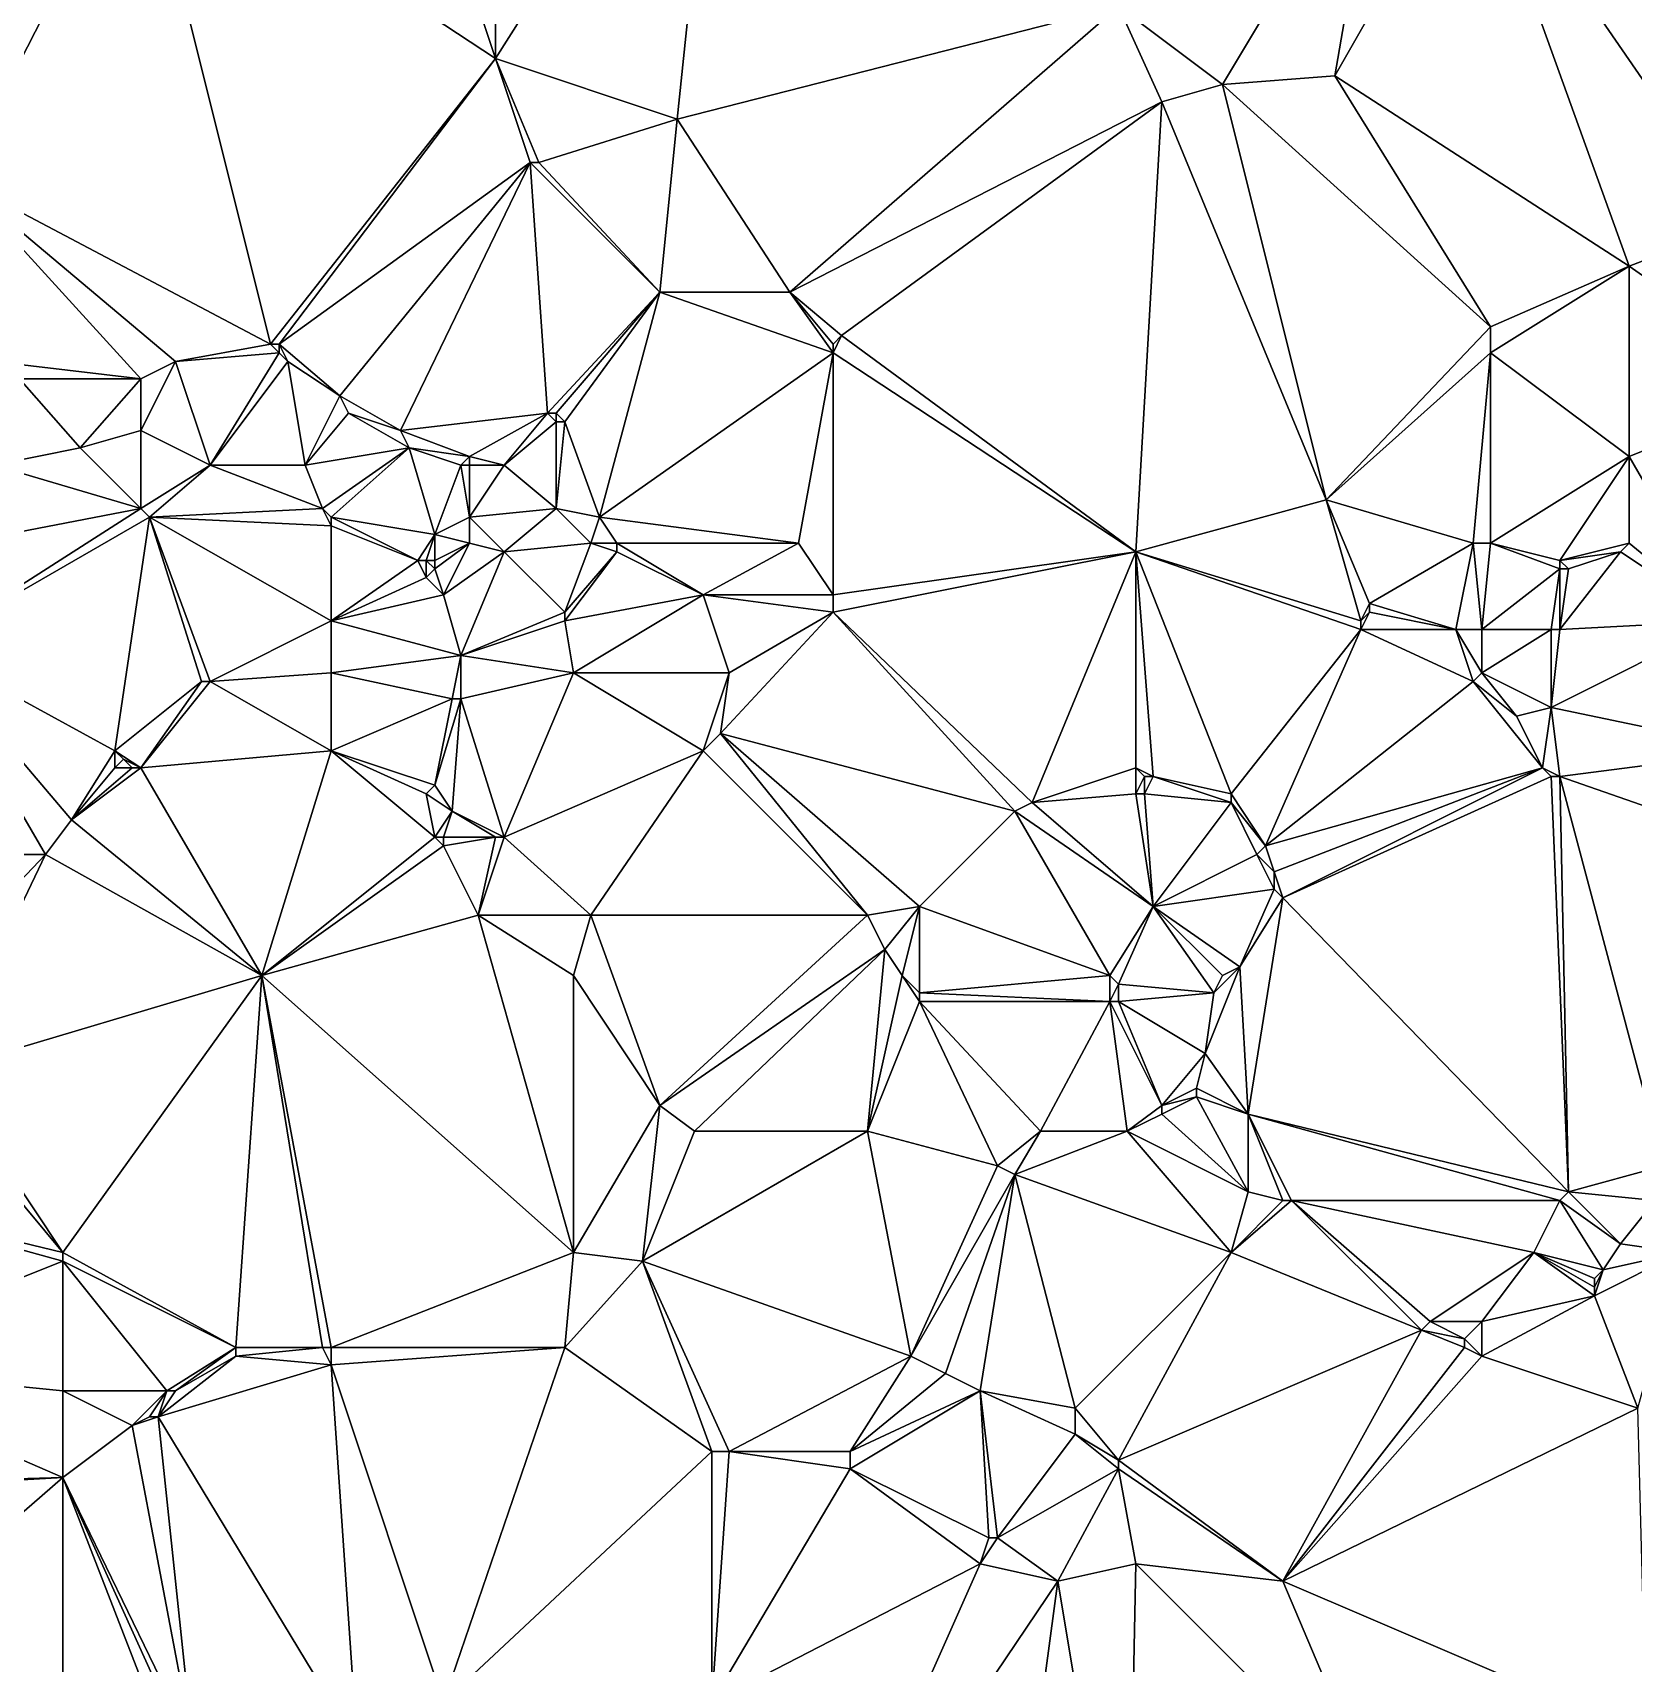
# Model space of a CAD drawing. Extents: x 2679276 to 2679656, y 1246784 to 1247152.
# Drawn here: x 2679507.5 to 2679600, y 1246946 to 1247040.2 of the extents above; entities that cross this region are included whole.
import ezdxf

# ---------------------------------------------------------------- set-up
doc = ezdxf.new("R2010")
doc.units = 0

msp = doc.modelspace()

# ---------------------------------------------------------------- linework, layer by layer
for points in [[(2679526.25, 1247062.75, 439.126), (2679513.75, 1247052.25, 439.327), (2679534.25, 1247038.75, 439.441)], [(2679534.25, 1247062.75, 438.39), (2679526.25, 1247062.75, 439.126), (2679534.25, 1247038.75, 439.441)], [(2679534.25, 1247062.75, 438.39), (2679534.25, 1247038.75, 439.441), (2679547.25, 1247059.25, 438.634)], [(2679513.75, 1247052.25, 439.327), (2679505.75, 1247059.25, 439.206), (2679501.25, 1247033.25, 440.109)], [(2679547.25, 1247059.25, 438.634), (2679534.25, 1247038.75, 439.441), (2679544.75, 1247035.25, 439.719)], [(2679544.75, 1247035.25, 439.719), (2679570.25, 1247041.75, 439.668), (2679547.25, 1247059.25, 438.634)], [(2679513.75, 1247052.25, 439.327), (2679501.25, 1247033.25, 440.109), (2679503.25, 1247031.75, 440.102)], [(2679503.25, 1247031.75, 440.102), (2679521.25, 1247022.25, 440.18), (2679513.75, 1247052.25, 439.327)], [(2679513.75, 1247052.25, 439.327), (2679521.25, 1247022.25, 440.18), (2679534.25, 1247038.75, 439.441)], [(2679576.25, 1247037.25, 439.301), (2679585.25, 1247052.25, 439.379), (2679570.25, 1247041.75, 439.668)], [(2679576.25, 1247037.25, 439.301), (2679582.75, 1247037.75, 440.016), (2679585.25, 1247052.25, 439.379)], [(2679590.75, 1247051.75, 439.318), (2679585.25, 1247052.25, 439.379), (2679582.75, 1247037.75, 440.016)], [(2679599.75, 1247026.75, 440.629), (2679590.75, 1247051.75, 439.318), (2679582.75, 1247037.75, 440.016)], [(2679606.25, 1247029.25, 440.525), (2679590.75, 1247051.75, 439.318), (2679599.75, 1247026.75, 440.629)], [(2679606.25, 1247029.25, 440.525), (2679616.25, 1247051.75, 439.41), (2679590.75, 1247051.75, 439.318)], [(2679544.75, 1247035.25, 439.719), (2679551.25, 1247025.25, 440.47), (2679570.25, 1247041.75, 439.668)], [(2679572.75, 1247036.25, 439.402), (2679570.25, 1247041.75, 439.668), (2679551.25, 1247025.25, 440.47)], [(2679572.75, 1247036.25, 439.402), (2679576.25, 1247037.25, 439.301), (2679570.25, 1247041.75, 439.668)], [(2679521.25, 1247022.25, 440.18), (2679521.75, 1247022.25, 440.189), (2679534.25, 1247038.75, 439.441)], [(2679536.25, 1247032.75, 440.2), (2679534.25, 1247038.75, 439.441), (2679521.75, 1247022.25, 440.189)], [(2679534.25, 1247038.75, 439.441), (2679536.75, 1247032.75, 440.215), (2679544.75, 1247035.25, 439.719)], [(2679536.25, 1247032.75, 440.2), (2679536.75, 1247032.75, 440.215), (2679534.25, 1247038.75, 439.441)], [(2679576.25, 1247037.25, 439.301), (2679572.75, 1247036.25, 439.402), (2679582.25, 1247013.25, 441.112)], [(2679576.25, 1247037.25, 439.301), (2679591.75, 1247023.25, 440.604), (2679582.75, 1247037.75, 440.016)], [(2679576.25, 1247037.25, 439.301), (2679582.25, 1247013.25, 441.112), (2679591.75, 1247023.25, 440.604)], [(2679599.75, 1247026.75, 440.629), (2679582.75, 1247037.75, 440.016), (2679591.75, 1247023.25, 440.604)], [(2679551.25, 1247025.25, 440.47), (2679554.25, 1247022.75, 440.631), (2679572.75, 1247036.25, 439.402)], [(2679554.25, 1247022.75, 440.631), (2679571.25, 1247010.25, 441.087), (2679572.75, 1247036.25, 439.402)], [(2679571.25, 1247010.25, 441.087), (2679582.25, 1247013.25, 441.112), (2679572.75, 1247036.25, 439.402)], [(2679536.75, 1247032.75, 440.215), (2679543.75, 1247025.25, 440.309), (2679544.75, 1247035.25, 439.719)], [(2679551.25, 1247025.25, 440.47), (2679544.75, 1247035.25, 439.719), (2679543.75, 1247025.25, 440.309)], [(2679536.25, 1247032.75, 440.2), (2679521.75, 1247022.25, 440.189), (2679525.25, 1247019.25, 440.272)], [(2679536.25, 1247032.75, 440.2), (2679525.25, 1247019.25, 440.272), (2679528.75, 1247017.25, 440.326)], [(2679536.25, 1247032.75, 440.2), (2679528.75, 1247017.25, 440.326), (2679537.25, 1247018.25, 440.298)], [(2679536.75, 1247032.75, 440.215), (2679536.25, 1247032.75, 440.2), (2679543.75, 1247025.25, 440.309)], [(2679537.25, 1247018.25, 440.298), (2679543.75, 1247025.25, 440.309), (2679536.25, 1247032.75, 440.2)], [(2679503.25, 1247031.75, 440.102), (2679515.75, 1247021.25, 439.895), (2679521.25, 1247022.25, 440.18)], [(2679503.25, 1247031.75, 440.102), (2679513.75, 1247020.25, 439.957), (2679515.75, 1247021.25, 439.895)], [(2679503.25, 1247031.75, 440.102), (2679505.25, 1247021.25, 440.27), (2679513.75, 1247020.25, 439.957)], [(2679599.75, 1247026.75, 440.629), (2679609.75, 1247019.75, 440.845), (2679606.25, 1247029.25, 440.525)], [(2679591.75, 1247023.25, 440.604), (2679591.75, 1247021.75, 440.613), (2679599.75, 1247026.75, 440.629)], [(2679599.75, 1247015.75, 440.64), (2679599.75, 1247026.75, 440.629), (2679591.75, 1247021.75, 440.613)], [(2679609.75, 1247019.75, 440.845), (2679599.75, 1247026.75, 440.629), (2679599.75, 1247015.75, 440.64)], [(2679537.75, 1247018.25, 440.295), (2679543.75, 1247025.25, 440.309), (2679537.25, 1247018.25, 440.298)], [(2679537.75, 1247018.25, 440.295), (2679538.25, 1247017.75, 440.32), (2679543.75, 1247025.25, 440.309)], [(2679538.25, 1247017.75, 440.32), (2679540.25, 1247012.25, 440.436), (2679543.75, 1247025.25, 440.309)], [(2679553.75, 1247021.75, 440.645), (2679543.75, 1247025.25, 440.309), (2679540.25, 1247012.25, 440.436)], [(2679551.25, 1247025.25, 440.47), (2679543.75, 1247025.25, 440.309), (2679553.75, 1247021.75, 440.645)], [(2679553.75, 1247022.25, 440.645), (2679551.25, 1247025.25, 440.47), (2679553.75, 1247021.75, 440.645)], [(2679554.25, 1247022.75, 440.631), (2679551.25, 1247025.25, 440.47), (2679553.75, 1247022.25, 440.645)], [(2679553.75, 1247022.25, 440.645), (2679553.75, 1247021.75, 440.645), (2679554.25, 1247022.75, 440.631)], [(2679571.25, 1247010.25, 441.087), (2679554.25, 1247022.75, 440.631), (2679553.75, 1247021.75, 440.645)], [(2679591.75, 1247023.25, 440.604), (2679582.25, 1247013.25, 441.112), (2679591.75, 1247021.75, 440.613)], [(2679515.75, 1247021.25, 439.895), (2679521.75, 1247021.75, 440.213), (2679521.25, 1247022.25, 440.18)], [(2679515.75, 1247021.25, 439.895), (2679517.75, 1247015.25, 440.877), (2679521.75, 1247021.75, 440.213)], [(2679522.25, 1247021.25, 440.246), (2679521.75, 1247021.75, 440.213), (2679517.75, 1247015.25, 440.877)], [(2679521.75, 1247022.25, 440.189), (2679521.25, 1247022.25, 440.18), (2679521.75, 1247021.75, 440.213)], [(2679521.75, 1247022.25, 440.189), (2679522.25, 1247021.25, 440.246), (2679525.25, 1247019.25, 440.272)], [(2679521.75, 1247021.75, 440.213), (2679522.25, 1247021.25, 440.246), (2679521.75, 1247022.25, 440.189)], [(2679553.75, 1247021.75, 440.645), (2679540.25, 1247012.25, 440.436), (2679551.75, 1247010.75, 440.659)], [(2679553.75, 1247007.75, 440.814), (2679553.75, 1247021.75, 440.645), (2679551.75, 1247010.75, 440.659)], [(2679571.25, 1247010.25, 441.087), (2679553.75, 1247021.75, 440.645), (2679553.75, 1247007.75, 440.814)], [(2679590.75, 1247010.75, 441.016), (2679591.75, 1247021.75, 440.613), (2679582.25, 1247013.25, 441.112)], [(2679590.75, 1247010.75, 441.016), (2679591.75, 1247010.75, 440.963), (2679591.75, 1247021.75, 440.613)], [(2679591.75, 1247010.75, 440.963), (2679599.75, 1247015.75, 440.64), (2679591.75, 1247021.75, 440.613)], [(2679506.75, 1247020.25, 440.284), (2679513.75, 1247020.25, 439.957), (2679505.25, 1247021.25, 440.27)], [(2679513.75, 1247017.25, 440.441), (2679517.75, 1247015.25, 440.877), (2679515.75, 1247021.25, 439.895)], [(2679513.75, 1247020.25, 439.957), (2679513.75, 1247017.25, 440.441), (2679515.75, 1247021.25, 439.895)], [(2679523.25, 1247015.25, 441.257), (2679522.25, 1247021.25, 440.246), (2679517.75, 1247015.25, 440.877)], [(2679522.25, 1247021.25, 440.246), (2679523.25, 1247015.25, 441.257), (2679525.25, 1247019.25, 440.272)], [(2679510.25, 1247016.25, 440.421), (2679506.75, 1247020.25, 440.284), (2679505.25, 1247015.25, 440.483)], [(2679506.75, 1247020.25, 440.284), (2679510.25, 1247016.25, 440.421), (2679513.75, 1247020.25, 439.957)], [(2679513.75, 1247017.25, 440.441), (2679513.75, 1247020.25, 439.957), (2679510.25, 1247016.25, 440.421)], [(2679525.75, 1247018.25, 440.324), (2679525.25, 1247019.25, 440.272), (2679523.25, 1247015.25, 441.257)], [(2679525.75, 1247018.25, 440.324), (2679528.75, 1247017.25, 440.326), (2679525.25, 1247019.25, 440.272)], [(2679609.75, 1247019.75, 440.845), (2679599.75, 1247015.75, 440.64), (2679605.25, 1247006.25, 441.181)], [(2679523.25, 1247015.25, 441.257), (2679529.25, 1247016.25, 440.415), (2679525.75, 1247018.25, 440.324)], [(2679528.75, 1247017.25, 440.326), (2679525.75, 1247018.25, 440.324), (2679529.25, 1247016.25, 440.415)], [(2679532.75, 1247015.75, 440.48), (2679537.25, 1247018.25, 440.298), (2679528.75, 1247017.25, 440.326)], [(2679532.75, 1247015.75, 440.48), (2679534.75, 1247015.25, 440.502), (2679537.25, 1247018.25, 440.298)], [(2679534.75, 1247015.25, 440.502), (2679537.75, 1247017.75, 440.32), (2679537.25, 1247018.25, 440.298)], [(2679537.75, 1247018.25, 440.295), (2679537.25, 1247018.25, 440.298), (2679537.75, 1247017.75, 440.32)], [(2679537.75, 1247018.25, 440.295), (2679537.75, 1247017.75, 440.32), (2679538.25, 1247017.75, 440.32)], [(2679510.25, 1247016.25, 440.421), (2679513.75, 1247012.75, 440.782), (2679513.75, 1247017.25, 440.441)], [(2679513.75, 1247017.25, 440.441), (2679513.75, 1247012.75, 440.782), (2679517.75, 1247015.25, 440.877)], [(2679528.75, 1247017.25, 440.326), (2679529.25, 1247016.25, 440.415), (2679532.75, 1247015.75, 440.48)], [(2679534.75, 1247015.25, 440.502), (2679537.75, 1247012.75, 440.554), (2679537.75, 1247017.75, 440.32)], [(2679537.75, 1247017.75, 440.32), (2679537.75, 1247012.75, 440.554), (2679538.25, 1247017.75, 440.32)], [(2679540.25, 1247012.25, 440.436), (2679538.25, 1247017.75, 440.32), (2679537.75, 1247012.75, 440.554)], [(2679513.75, 1247012.75, 440.782), (2679510.25, 1247016.25, 440.421), (2679505.25, 1247015.25, 440.483)], [(2679524.25, 1247012.75, 441.53), (2679529.25, 1247016.25, 440.415), (2679523.25, 1247015.25, 441.257)], [(2679524.75, 1247012.25, 441.555), (2679529.25, 1247016.25, 440.415), (2679524.25, 1247012.75, 441.53)], [(2679530.75, 1247011.25, 441.271), (2679529.25, 1247016.25, 440.415), (2679524.75, 1247012.25, 441.555)], [(2679530.75, 1247011.25, 441.271), (2679532.25, 1247015.25, 440.507), (2679529.25, 1247016.25, 440.415)], [(2679532.25, 1247015.25, 440.507), (2679532.75, 1247015.75, 440.48), (2679529.25, 1247016.25, 440.415)], [(2679505.25, 1247015.25, 440.483), (2679500.75, 1247010.25, 440.708), (2679513.75, 1247012.75, 440.782)], [(2679514.25, 1247012.25, 440.835), (2679517.75, 1247015.25, 440.877), (2679513.75, 1247012.75, 440.782)], [(2679514.25, 1247012.25, 440.835), (2679524.25, 1247012.75, 441.53), (2679517.75, 1247015.25, 440.877)], [(2679523.25, 1247015.25, 441.257), (2679517.75, 1247015.25, 440.877), (2679524.25, 1247012.75, 441.53)], [(2679532.25, 1247015.25, 440.507), (2679530.75, 1247011.25, 441.271), (2679532.75, 1247012.25, 440.674)], [(2679532.75, 1247015.25, 440.494), (2679532.75, 1247015.75, 440.48), (2679532.25, 1247015.25, 440.507)], [(2679532.75, 1247015.25, 440.494), (2679532.25, 1247015.25, 440.507), (2679532.75, 1247012.25, 440.674)], [(2679532.75, 1247015.25, 440.494), (2679534.75, 1247015.25, 440.502), (2679532.75, 1247015.75, 440.48)], [(2679534.75, 1247015.25, 440.502), (2679532.75, 1247012.25, 440.674), (2679537.75, 1247012.75, 440.554)], [(2679534.75, 1247015.25, 440.502), (2679532.75, 1247015.25, 440.494), (2679532.75, 1247012.25, 440.674)], [(2679595.75, 1247009.75, 440.478), (2679599.75, 1247015.75, 440.64), (2679591.75, 1247010.75, 440.963)], [(2679599.75, 1247010.75, 440.812), (2679599.75, 1247015.75, 440.64), (2679595.75, 1247009.75, 440.478)], [(2679599.75, 1247010.75, 440.812), (2679605.25, 1247006.25, 441.181), (2679599.75, 1247015.75, 440.64)], [(2679501.25, 1247004.75, 441.162), (2679513.75, 1247012.75, 440.782), (2679500.75, 1247010.25, 440.708)], [(2679514.25, 1247012.25, 440.835), (2679513.75, 1247012.75, 440.782), (2679501.25, 1247004.75, 441.162)], [(2679524.75, 1247011.75, 441.564), (2679524.25, 1247012.75, 441.53), (2679514.25, 1247012.25, 440.835)], [(2679524.75, 1247012.25, 441.555), (2679524.25, 1247012.75, 441.53), (2679524.75, 1247011.75, 441.564)], [(2679537.75, 1247012.75, 440.554), (2679532.75, 1247012.25, 440.674), (2679534.75, 1247010.25, 440.288)], [(2679537.75, 1247012.75, 440.554), (2679534.75, 1247010.25, 440.288), (2679539.75, 1247010.75, 440.207)], [(2679539.75, 1247010.75, 440.207), (2679540.25, 1247012.25, 440.436), (2679537.75, 1247012.75, 440.554)], [(2679571.25, 1247010.25, 441.087), (2679584.25, 1247006.25, 441.55), (2679582.25, 1247013.25, 441.112)], [(2679584.75, 1247007.25, 441.52), (2679582.25, 1247013.25, 441.112), (2679584.25, 1247006.25, 441.55)], [(2679582.25, 1247013.25, 441.112), (2679584.75, 1247007.25, 441.52), (2679590.75, 1247010.75, 441.016)], [(2679514.25, 1247012.25, 440.835), (2679501.25, 1247004.75, 441.162), (2679512.25, 1246998.75, 442.273)], [(2679514.25, 1247012.25, 440.835), (2679512.25, 1246998.75, 442.273), (2679517.25, 1247002.75, 441.563)], [(2679524.75, 1247006.25, 441.56), (2679514.25, 1247012.25, 440.835), (2679517.75, 1247002.75, 441.593)], [(2679517.25, 1247002.75, 441.563), (2679517.75, 1247002.75, 441.593), (2679514.25, 1247012.25, 440.835)], [(2679524.75, 1247011.75, 441.564), (2679514.25, 1247012.25, 440.835), (2679524.75, 1247006.25, 441.56)], [(2679524.75, 1247011.75, 441.564), (2679529.75, 1247009.75, 441.448), (2679524.75, 1247012.25, 441.555)], [(2679530.75, 1247011.25, 441.271), (2679524.75, 1247012.25, 441.555), (2679529.75, 1247009.75, 441.448)], [(2679524.75, 1247011.75, 441.564), (2679524.75, 1247006.25, 441.56), (2679529.75, 1247009.75, 441.448)], [(2679532.75, 1247010.75, 440.717), (2679532.75, 1247012.25, 440.674), (2679530.75, 1247011.25, 441.271)], [(2679532.75, 1247010.75, 440.717), (2679534.75, 1247010.25, 440.288), (2679532.75, 1247012.25, 440.674)], [(2679540.25, 1247012.25, 440.436), (2679539.75, 1247010.75, 440.207), (2679541.25, 1247010.75, 440.276)], [(2679541.25, 1247010.75, 440.276), (2679551.75, 1247010.75, 440.659), (2679540.25, 1247012.25, 440.436)], [(2679530.25, 1247009.75, 441.417), (2679530.75, 1247011.25, 441.271), (2679529.75, 1247009.75, 441.448)], [(2679530.75, 1247011.25, 441.271), (2679530.25, 1247009.75, 441.417), (2679530.75, 1247009.75, 441.351)], [(2679532.75, 1247010.75, 440.717), (2679530.75, 1247011.25, 441.271), (2679530.75, 1247009.75, 441.351)], [(2679530.75, 1247009.75, 441.351), (2679530.75, 1247009.25, 441.348), (2679532.75, 1247010.75, 440.717)], [(2679531.25, 1247007.75, 441.263), (2679532.75, 1247010.75, 440.717), (2679530.75, 1247009.25, 441.348)], [(2679532.75, 1247010.75, 440.717), (2679531.25, 1247007.75, 441.263), (2679534.75, 1247010.25, 440.288)], [(2679538.25, 1247006.75, 439.67), (2679539.75, 1247010.75, 440.207), (2679534.75, 1247010.25, 440.288)], [(2679538.25, 1247006.75, 439.67), (2679541.25, 1247010.25, 440.174), (2679539.75, 1247010.75, 440.207)], [(2679541.25, 1247010.25, 440.174), (2679541.25, 1247010.75, 440.276), (2679539.75, 1247010.75, 440.207)], [(2679541.25, 1247010.25, 440.174), (2679546.25, 1247007.75, 440.647), (2679541.25, 1247010.75, 440.276)], [(2679546.25, 1247007.75, 440.647), (2679551.75, 1247010.75, 440.659), (2679541.25, 1247010.75, 440.276)], [(2679546.25, 1247007.75, 440.647), (2679553.75, 1247007.75, 440.814), (2679551.75, 1247010.75, 440.659)], [(2679589.75, 1247005.75, 441.498), (2679590.75, 1247010.75, 441.016), (2679584.75, 1247007.25, 441.52)], [(2679590.75, 1247010.75, 441.016), (2679589.75, 1247005.75, 441.498), (2679591.25, 1247005.75, 441.364)], [(2679590.75, 1247010.75, 441.016), (2679591.25, 1247005.75, 441.364), (2679591.75, 1247010.75, 440.963)], [(2679595.75, 1247009.25, 440.422), (2679591.75, 1247010.75, 440.963), (2679591.25, 1247005.75, 441.364)], [(2679595.75, 1247009.75, 440.478), (2679591.75, 1247010.75, 440.963), (2679595.75, 1247009.25, 440.422)], [(2679599.75, 1247010.75, 440.812), (2679595.75, 1247009.75, 440.478), (2679599.25, 1247010.25, 440.785)], [(2679599.75, 1247010.75, 440.812), (2679599.25, 1247010.25, 440.785), (2679605.25, 1247006.25, 441.181)], [(2679530.25, 1247008.75, 441.4), (2679529.75, 1247009.75, 441.448), (2679524.75, 1247006.25, 441.56)], [(2679530.25, 1247008.75, 441.4), (2679530.25, 1247009.75, 441.417), (2679529.75, 1247009.75, 441.448)], [(2679530.75, 1247009.75, 441.351), (2679530.25, 1247009.75, 441.417), (2679530.75, 1247009.25, 441.348)], [(2679530.25, 1247008.75, 441.4), (2679530.75, 1247009.25, 441.348), (2679530.25, 1247009.75, 441.417)], [(2679531.25, 1247007.75, 441.263), (2679532.25, 1247004.25, 441.262), (2679534.75, 1247010.25, 440.288)], [(2679538.25, 1247006.75, 439.67), (2679534.75, 1247010.25, 440.288), (2679532.25, 1247004.25, 441.262)], [(2679538.25, 1247006.75, 439.67), (2679538.25, 1247006.25, 439.693), (2679541.25, 1247010.25, 440.174)], [(2679546.25, 1247007.75, 440.647), (2679541.25, 1247010.25, 440.174), (2679538.25, 1247006.25, 439.693)], [(2679571.25, 1247010.25, 441.087), (2679553.75, 1247006.75, 440.905), (2679565.25, 1246995.75, 441.545)], [(2679553.75, 1247006.75, 440.905), (2679571.25, 1247010.25, 441.087), (2679553.75, 1247007.75, 440.814)], [(2679571.25, 1246997.75, 441.314), (2679571.25, 1247010.25, 441.087), (2679565.25, 1246995.75, 441.545)], [(2679576.75, 1246996.25, 441.388), (2679571.25, 1247010.25, 441.087), (2679572.25, 1246997.25, 441.341)], [(2679571.25, 1246997.75, 441.314), (2679572.25, 1246997.25, 441.341), (2679571.25, 1247010.25, 441.087)], [(2679571.25, 1247010.25, 441.087), (2679576.75, 1246996.25, 441.388), (2679584.25, 1247005.75, 441.552)], [(2679584.25, 1247006.25, 441.55), (2679571.25, 1247010.25, 441.087), (2679584.25, 1247005.75, 441.552)], [(2679596.25, 1247009.25, 440.45), (2679595.75, 1247005.75, 440.39), (2679599.25, 1247010.25, 440.785)], [(2679596.25, 1247009.25, 440.45), (2679599.25, 1247010.25, 440.785), (2679595.75, 1247009.75, 440.478)], [(2679595.75, 1247005.75, 440.39), (2679605.25, 1247006.25, 441.181), (2679599.25, 1247010.25, 440.785)], [(2679596.25, 1247009.25, 440.45), (2679595.75, 1247009.75, 440.478), (2679595.75, 1247009.25, 440.422)], [(2679531.25, 1247007.75, 441.263), (2679530.25, 1247008.75, 441.4), (2679524.75, 1247006.25, 441.56)], [(2679530.25, 1247008.75, 441.4), (2679531.25, 1247007.75, 441.263), (2679530.75, 1247009.25, 441.348)], [(2679595.25, 1247005.75, 440.414), (2679595.75, 1247009.25, 440.422), (2679591.25, 1247005.75, 441.364)], [(2679595.25, 1247005.75, 440.414), (2679595.75, 1247005.75, 440.39), (2679595.75, 1247009.25, 440.422)], [(2679596.25, 1247009.25, 440.45), (2679595.75, 1247009.25, 440.422), (2679595.75, 1247005.75, 440.39)], [(2679532.25, 1247004.25, 441.262), (2679531.25, 1247007.75, 441.263), (2679524.75, 1247006.25, 441.56)], [(2679538.75, 1247003.25, 440.021), (2679546.25, 1247007.75, 440.647), (2679538.25, 1247006.25, 439.693)], [(2679546.25, 1247007.75, 440.647), (2679538.75, 1247003.25, 440.021), (2679547.75, 1247003.25, 441.101)], [(2679553.75, 1247006.75, 440.905), (2679546.25, 1247007.75, 440.647), (2679547.75, 1247003.25, 441.101)], [(2679546.25, 1247007.75, 440.647), (2679553.75, 1247006.75, 440.905), (2679553.75, 1247007.75, 440.814)], [(2679538.25, 1247006.25, 439.693), (2679538.25, 1247006.75, 439.67), (2679532.25, 1247004.25, 441.262)], [(2679553.75, 1247006.75, 440.905), (2679547.25, 1246999.75, 441.407), (2679564.25, 1246995.25, 441.544)], [(2679553.75, 1247006.75, 440.905), (2679547.75, 1247003.25, 441.101), (2679547.25, 1246999.75, 441.407)], [(2679564.25, 1246995.25, 441.544), (2679565.25, 1246995.75, 441.545), (2679553.75, 1247006.75, 440.905)], [(2679584.75, 1247006.75, 441.542), (2679584.75, 1247007.25, 441.52), (2679584.25, 1247006.25, 441.55)], [(2679584.75, 1247006.75, 441.542), (2679584.25, 1247005.75, 441.552), (2679589.75, 1247005.75, 441.498)], [(2679584.25, 1247006.25, 441.55), (2679584.25, 1247005.75, 441.552), (2679584.75, 1247006.75, 441.542)], [(2679584.75, 1247006.75, 441.542), (2679589.75, 1247005.75, 441.498), (2679584.75, 1247007.25, 441.52)], [(2679524.75, 1247003.25, 441.674), (2679524.75, 1247006.25, 441.56), (2679517.75, 1247002.75, 441.593)], [(2679524.75, 1247006.25, 441.56), (2679524.75, 1247003.25, 441.674), (2679532.25, 1247004.25, 441.262)], [(2679538.75, 1247003.25, 440.021), (2679538.25, 1247006.25, 439.693), (2679532.25, 1247004.25, 441.262)], [(2679584.25, 1247005.75, 441.552), (2679576.75, 1246996.25, 441.388), (2679578.75, 1246993.25, 441.564)], [(2679578.75, 1246993.25, 441.564), (2679590.75, 1247002.75, 441.699), (2679584.25, 1247005.75, 441.552)], [(2679584.25, 1247005.75, 441.552), (2679590.75, 1247002.75, 441.699), (2679589.75, 1247005.75, 441.498)], [(2679589.75, 1247005.75, 441.498), (2679591.25, 1247003.25, 441.644), (2679591.25, 1247005.75, 441.364)], [(2679591.25, 1247003.25, 441.644), (2679589.75, 1247005.75, 441.498), (2679590.75, 1247002.75, 441.699)], [(2679591.25, 1247003.25, 441.644), (2679595.25, 1247005.75, 440.414), (2679591.25, 1247005.75, 441.364)], [(2679595.25, 1247005.75, 440.414), (2679591.25, 1247003.25, 441.644), (2679595.25, 1247001.25, 441.561)], [(2679595.75, 1247005.75, 440.39), (2679595.25, 1247001.25, 441.561), (2679605.25, 1247006.25, 441.181)], [(2679607.25, 1246998.75, 442.009), (2679605.25, 1247006.25, 441.181), (2679595.25, 1247001.25, 441.561)], [(2679595.25, 1247005.75, 440.414), (2679595.25, 1247001.25, 441.561), (2679595.75, 1247005.75, 440.39)], [(2679508.25, 1246992.75, 442.386), (2679501.25, 1247004.75, 441.162), (2679497.75, 1246992.75, 441.884)], [(2679508.25, 1246992.75, 442.386), (2679509.75, 1246994.75, 442.361), (2679501.25, 1247004.75, 441.162)], [(2679512.25, 1246998.75, 442.273), (2679501.25, 1247004.75, 441.162), (2679509.75, 1246994.75, 442.361)], [(2679531.75, 1247001.75, 441.4), (2679532.25, 1247004.25, 441.262), (2679524.75, 1247003.25, 441.674)], [(2679532.25, 1247001.75, 441.376), (2679532.25, 1247004.25, 441.262), (2679531.75, 1247001.75, 441.4)], [(2679538.75, 1247003.25, 440.021), (2679532.25, 1247004.25, 441.262), (2679532.25, 1247001.75, 441.376)], [(2679524.75, 1246998.75, 441.905), (2679524.75, 1247003.25, 441.674), (2679517.75, 1247002.75, 441.593)], [(2679524.75, 1246998.75, 441.905), (2679531.75, 1247001.75, 441.4), (2679524.75, 1247003.25, 441.674)], [(2679538.75, 1247003.25, 440.021), (2679532.25, 1247001.75, 441.376), (2679534.75, 1246993.75, 441.385)], [(2679538.75, 1247003.25, 440.021), (2679534.75, 1246993.75, 441.385), (2679546.25, 1246998.75, 441.483)], [(2679547.75, 1247003.25, 441.101), (2679538.75, 1247003.25, 440.021), (2679546.25, 1246998.75, 441.483)], [(2679546.25, 1246998.75, 441.483), (2679547.25, 1246999.75, 441.407), (2679547.75, 1247003.25, 441.101)], [(2679593.25, 1247000.75, 441.769), (2679591.25, 1247003.25, 441.644), (2679590.75, 1247002.75, 441.699)], [(2679593.25, 1247000.75, 441.769), (2679595.25, 1247001.25, 441.561), (2679591.25, 1247003.25, 441.644)], [(2679512.25, 1246998.75, 442.273), (2679513.75, 1246997.75, 442.416), (2679517.25, 1247002.75, 441.563)], [(2679524.75, 1246998.75, 441.905), (2679517.75, 1247002.75, 441.593), (2679513.75, 1246997.75, 442.416)], [(2679517.25, 1247002.75, 441.563), (2679513.75, 1246997.75, 442.416), (2679517.75, 1247002.75, 441.593)], [(2679578.75, 1246993.25, 441.564), (2679594.75, 1246997.75, 441.866), (2679590.75, 1247002.75, 441.699)], [(2679593.25, 1247000.75, 441.769), (2679590.75, 1247002.75, 441.699), (2679594.75, 1246997.75, 441.866)], [(2679531.75, 1247001.75, 441.4), (2679524.75, 1246998.75, 441.905), (2679530.75, 1246996.75, 441.829)], [(2679530.75, 1246996.75, 441.829), (2679532.25, 1247001.75, 441.376), (2679531.75, 1247001.75, 441.4)], [(2679530.75, 1246996.75, 441.829), (2679531.75, 1246995.25, 441.856), (2679532.25, 1247001.75, 441.376)], [(2679531.75, 1246995.25, 441.856), (2679534.75, 1246993.75, 441.385), (2679532.25, 1247001.75, 441.376)], [(2679593.25, 1247000.75, 441.769), (2679594.75, 1246997.75, 441.866), (2679595.25, 1247001.25, 441.561)], [(2679595.25, 1247001.25, 441.561), (2679594.75, 1246997.75, 441.866), (2679595.75, 1246997.25, 441.925)], [(2679607.25, 1246998.75, 442.009), (2679595.25, 1247001.25, 441.561), (2679595.75, 1246997.25, 441.925)], [(2679546.25, 1246998.75, 441.483), (2679555.75, 1246989.25, 441.785), (2679547.25, 1246999.75, 441.407)], [(2679558.75, 1246989.75, 441.82), (2679564.25, 1246995.25, 441.544), (2679547.25, 1246999.75, 441.407)], [(2679558.75, 1246989.75, 441.82), (2679547.25, 1246999.75, 441.407), (2679555.75, 1246989.25, 441.785)], [(2679512.25, 1246997.75, 442.357), (2679512.25, 1246998.75, 442.273), (2679509.75, 1246994.75, 442.361)], [(2679512.75, 1246998.25, 442.352), (2679512.25, 1246998.75, 442.273), (2679512.25, 1246997.75, 442.357)], [(2679512.75, 1246998.25, 442.352), (2679513.75, 1246997.75, 442.416), (2679512.25, 1246998.75, 442.273)], [(2679512.75, 1246998.25, 442.352), (2679512.25, 1246997.75, 442.357), (2679513.25, 1246997.75, 442.406)], [(2679513.25, 1246997.75, 442.406), (2679513.75, 1246997.75, 442.416), (2679512.75, 1246998.25, 442.352)], [(2679513.75, 1246997.75, 442.416), (2679520.75, 1246985.75, 442.322), (2679524.75, 1246998.75, 441.905)], [(2679520.75, 1246985.75, 442.322), (2679530.75, 1246993.75, 442.012), (2679524.75, 1246998.75, 441.905)], [(2679530.25, 1246996.25, 441.883), (2679524.75, 1246998.75, 441.905), (2679530.75, 1246993.75, 442.012)], [(2679530.25, 1246996.25, 441.883), (2679530.75, 1246996.75, 441.829), (2679524.75, 1246998.75, 441.905)], [(2679539.75, 1246989.25, 442.193), (2679546.25, 1246998.75, 441.483), (2679534.75, 1246993.75, 441.385)], [(2679539.75, 1246989.25, 442.193), (2679555.75, 1246989.25, 441.785), (2679546.25, 1246998.75, 441.483)], [(2679607.25, 1246998.75, 442.009), (2679595.75, 1246997.25, 441.925), (2679607.25, 1246993.25, 442.441)], [(2679512.25, 1246997.75, 442.357), (2679509.75, 1246994.75, 442.361), (2679513.25, 1246997.75, 442.406)], [(2679513.25, 1246997.75, 442.406), (2679509.75, 1246994.75, 442.361), (2679513.75, 1246997.75, 442.416)], [(2679513.75, 1246997.75, 442.416), (2679509.75, 1246994.75, 442.361), (2679520.75, 1246985.75, 442.322)], [(2679571.25, 1246997.75, 441.314), (2679565.25, 1246995.75, 441.545), (2679571.25, 1246996.25, 441.448)], [(2679571.25, 1246997.75, 441.314), (2679571.75, 1246997.25, 441.347), (2679572.25, 1246997.25, 441.341)], [(2679571.75, 1246997.25, 441.347), (2679571.25, 1246997.75, 441.314), (2679571.25, 1246996.25, 441.448)], [(2679571.75, 1246997.25, 441.347), (2679571.25, 1246996.25, 441.448), (2679571.75, 1246996.25, 441.44)], [(2679571.75, 1246997.25, 441.347), (2679571.75, 1246996.25, 441.44), (2679572.25, 1246997.25, 441.341)], [(2679571.75, 1246996.25, 441.44), (2679576.75, 1246995.75, 441.417), (2679572.25, 1246997.25, 441.341)], [(2679576.75, 1246996.25, 441.388), (2679572.25, 1246997.25, 441.341), (2679576.75, 1246995.75, 441.417)], [(2679579.25, 1246991.75, 441.629), (2679594.75, 1246997.75, 441.866), (2679578.75, 1246993.25, 441.564)], [(2679579.75, 1246990.25, 441.677), (2679594.75, 1246997.75, 441.866), (2679579.25, 1246991.75, 441.629)], [(2679595.25, 1246997.25, 441.909), (2679594.75, 1246997.75, 441.866), (2679579.75, 1246990.25, 441.677)], [(2679596.25, 1246973.25, 442.131), (2679595.25, 1246997.25, 441.909), (2679579.75, 1246990.25, 441.677)], [(2679595.25, 1246997.25, 441.909), (2679595.75, 1246997.25, 441.925), (2679594.75, 1246997.75, 441.866)], [(2679595.75, 1246997.25, 441.925), (2679595.25, 1246997.25, 441.909), (2679596.25, 1246973.25, 442.131)], [(2679596.25, 1246973.25, 442.131), (2679601.75, 1246974.75, 442.931), (2679595.75, 1246997.25, 441.925)], [(2679607.25, 1246993.25, 442.441), (2679595.75, 1246997.25, 441.925), (2679601.75, 1246974.75, 442.931)], [(2679530.75, 1246996.75, 441.829), (2679530.25, 1246996.25, 441.883), (2679531.75, 1246995.25, 441.856)], [(2679530.25, 1246996.25, 441.883), (2679530.75, 1246993.75, 442.012), (2679531.75, 1246995.25, 441.856)], [(2679564.25, 1246995.25, 441.544), (2679572.25, 1246989.75, 442.723), (2679565.25, 1246995.75, 441.545)], [(2679571.25, 1246996.25, 441.448), (2679565.25, 1246995.75, 441.545), (2679572.25, 1246989.75, 442.723)], [(2679571.25, 1246996.25, 441.448), (2679572.25, 1246989.75, 442.723), (2679571.75, 1246996.25, 441.44)], [(2679576.75, 1246995.75, 441.417), (2679571.75, 1246996.25, 441.44), (2679572.25, 1246989.75, 442.723)], [(2679572.25, 1246989.75, 442.723), (2679578.25, 1246992.75, 441.605), (2679576.75, 1246995.75, 441.417)], [(2679576.75, 1246996.25, 441.388), (2679576.75, 1246995.75, 441.417), (2679578.75, 1246993.25, 441.564)], [(2679578.75, 1246993.25, 441.564), (2679576.75, 1246995.75, 441.417), (2679578.25, 1246992.75, 441.605)], [(2679508.25, 1246992.75, 442.386), (2679520.75, 1246985.75, 442.322), (2679509.75, 1246994.75, 442.361)], [(2679531.25, 1246993.75, 441.971), (2679531.75, 1246995.25, 441.856), (2679530.75, 1246993.75, 442.012)], [(2679531.75, 1246995.25, 441.856), (2679531.25, 1246993.75, 441.971), (2679534.25, 1246993.75, 441.445)], [(2679534.75, 1246993.75, 441.385), (2679531.75, 1246995.25, 441.856), (2679534.25, 1246993.75, 441.445)], [(2679558.75, 1246989.75, 441.82), (2679569.75, 1246985.75, 442.772), (2679564.25, 1246995.25, 441.544)], [(2679572.25, 1246989.75, 442.723), (2679564.25, 1246995.25, 441.544), (2679569.75, 1246985.75, 442.772)], [(2679531.25, 1246993.25, 441.985), (2679530.75, 1246993.75, 442.012), (2679520.75, 1246985.75, 442.322)], [(2679531.25, 1246993.25, 441.985), (2679531.25, 1246993.75, 441.971), (2679530.75, 1246993.75, 442.012)], [(2679531.25, 1246993.75, 441.971), (2679531.25, 1246993.25, 441.985), (2679534.25, 1246993.75, 441.445)], [(2679531.25, 1246993.25, 441.985), (2679533.25, 1246989.25, 441.806), (2679534.25, 1246993.75, 441.445)], [(2679534.75, 1246993.75, 441.385), (2679534.25, 1246993.75, 441.445), (2679533.25, 1246989.25, 441.806)], [(2679534.75, 1246993.75, 441.385), (2679533.25, 1246989.25, 441.806), (2679539.75, 1246989.25, 442.193)], [(2679508.25, 1246992.75, 442.386), (2679497.75, 1246992.75, 441.884), (2679498.25, 1246982.25, 442.484)], [(2679502.25, 1246980.25, 442.628), (2679508.25, 1246992.75, 442.386), (2679498.25, 1246982.25, 442.484)], [(2679508.25, 1246992.75, 442.386), (2679502.25, 1246980.25, 442.628), (2679520.75, 1246985.75, 442.322)], [(2679531.25, 1246993.25, 441.985), (2679520.75, 1246985.75, 442.322), (2679533.25, 1246989.25, 441.806)], [(2679572.25, 1246989.75, 442.723), (2679579.25, 1246990.75, 441.673), (2679578.25, 1246992.75, 441.605)], [(2679579.25, 1246991.75, 441.629), (2679578.75, 1246993.25, 441.564), (2679578.25, 1246992.75, 441.605)], [(2679579.25, 1246991.75, 441.629), (2679578.25, 1246992.75, 441.605), (2679579.25, 1246990.75, 441.673)], [(2679579.25, 1246990.75, 441.673), (2679579.75, 1246990.25, 441.677), (2679579.25, 1246991.75, 441.629)], [(2679579.25, 1246990.75, 441.673), (2679572.25, 1246989.75, 442.723), (2679577.25, 1246986.25, 441.881)], [(2679579.75, 1246990.25, 441.677), (2679579.25, 1246990.75, 441.673), (2679577.25, 1246986.25, 441.881)], [(2679555.75, 1246989.25, 441.785), (2679556.75, 1246987.25, 441.968), (2679558.75, 1246989.75, 441.82)], [(2679557.75, 1246985.75, 442.131), (2679558.75, 1246989.75, 441.82), (2679556.75, 1246987.25, 441.968)], [(2679558.75, 1246989.75, 441.82), (2679557.75, 1246985.75, 442.131), (2679558.75, 1246984.75, 442.235)], [(2679569.75, 1246985.75, 442.772), (2679558.75, 1246989.75, 441.82), (2679558.75, 1246984.75, 442.235)], [(2679570.25, 1246985.25, 442.822), (2679572.25, 1246989.75, 442.723), (2679569.75, 1246985.75, 442.772)], [(2679570.25, 1246985.25, 442.822), (2679575.75, 1246984.75, 441.919), (2679572.25, 1246989.75, 442.723)], [(2679576.25, 1246985.75, 441.895), (2679577.25, 1246986.25, 441.881), (2679572.25, 1246989.75, 442.723)], [(2679576.25, 1246985.75, 441.895), (2679572.25, 1246989.75, 442.723), (2679575.75, 1246984.75, 441.919)], [(2679577.25, 1246986.25, 441.881), (2679577.75, 1246977.75, 442.446), (2679579.75, 1246990.25, 441.677)], [(2679596.25, 1246973.25, 442.131), (2679579.75, 1246990.25, 441.677), (2679577.75, 1246977.75, 442.446)], [(2679520.75, 1246985.75, 442.322), (2679538.75, 1246969.75, 443.283), (2679533.25, 1246989.25, 441.806)], [(2679538.75, 1246985.75, 442.575), (2679533.25, 1246989.25, 441.806), (2679538.75, 1246969.75, 443.283)], [(2679538.75, 1246985.75, 442.575), (2679539.75, 1246989.25, 442.193), (2679533.25, 1246989.25, 441.806)], [(2679538.75, 1246985.75, 442.575), (2679543.75, 1246978.25, 442.628), (2679539.75, 1246989.25, 442.193)], [(2679555.75, 1246989.25, 441.785), (2679539.75, 1246989.25, 442.193), (2679543.75, 1246978.25, 442.628)], [(2679556.75, 1246987.25, 441.968), (2679555.75, 1246989.25, 441.785), (2679543.75, 1246978.25, 442.628)], [(2679543.75, 1246978.25, 442.628), (2679545.75, 1246976.75, 442.743), (2679556.75, 1246987.25, 441.968)], [(2679555.75, 1246976.75, 443.041), (2679556.75, 1246987.25, 441.968), (2679545.75, 1246976.75, 442.743)], [(2679555.75, 1246976.75, 443.041), (2679557.75, 1246985.75, 442.131), (2679556.75, 1246987.25, 441.968)], [(2679577.25, 1246986.25, 441.881), (2679575.75, 1246984.75, 441.919), (2679575.25, 1246981.25, 442.115)], [(2679577.25, 1246986.25, 441.881), (2679575.25, 1246981.25, 442.115), (2679577.75, 1246977.75, 442.446)], [(2679576.25, 1246985.75, 441.895), (2679575.75, 1246984.75, 441.919), (2679577.25, 1246986.25, 441.881)], [(2679509.25, 1246969.75, 443.534), (2679520.75, 1246985.75, 442.322), (2679502.25, 1246980.25, 442.628)], [(2679520.75, 1246985.75, 442.322), (2679509.25, 1246969.75, 443.534), (2679519.25, 1246964.25, 443.969)], [(2679519.25, 1246964.25, 443.969), (2679524.25, 1246964.25, 443.668), (2679520.75, 1246985.75, 442.322)], [(2679524.25, 1246964.25, 443.668), (2679524.75, 1246964.25, 443.637), (2679520.75, 1246985.75, 442.322)], [(2679538.75, 1246969.75, 443.283), (2679520.75, 1246985.75, 442.322), (2679524.75, 1246964.25, 443.637)], [(2679538.75, 1246985.75, 442.575), (2679538.75, 1246969.75, 443.283), (2679543.75, 1246978.25, 442.628)], [(2679557.75, 1246985.75, 442.131), (2679555.75, 1246976.75, 443.041), (2679558.75, 1246984.25, 442.287)], [(2679557.75, 1246985.75, 442.131), (2679558.75, 1246984.25, 442.287), (2679558.75, 1246984.75, 442.235)], [(2679569.75, 1246985.75, 442.772), (2679558.75, 1246984.75, 442.235), (2679569.75, 1246984.25, 442.885)], [(2679569.75, 1246985.75, 442.772), (2679569.75, 1246984.25, 442.885), (2679570.25, 1246985.25, 442.822)], [(2679570.25, 1246984.25, 442.883), (2679570.25, 1246985.25, 442.822), (2679569.75, 1246984.25, 442.885)], [(2679570.25, 1246984.25, 442.883), (2679575.75, 1246984.75, 441.919), (2679570.25, 1246985.25, 442.822)], [(2679563.25, 1246974.75, 443.621), (2679558.75, 1246984.25, 442.287), (2679555.75, 1246976.75, 443.041)], [(2679558.75, 1246984.25, 442.287), (2679569.75, 1246984.25, 442.885), (2679558.75, 1246984.75, 442.235)], [(2679563.25, 1246974.75, 443.621), (2679565.75, 1246976.75, 443.168), (2679558.75, 1246984.25, 442.287)], [(2679565.75, 1246976.75, 443.168), (2679569.75, 1246984.25, 442.885), (2679558.75, 1246984.25, 442.287)], [(2679570.75, 1246976.75, 442.978), (2679569.75, 1246984.25, 442.885), (2679565.75, 1246976.75, 443.168)], [(2679570.75, 1246976.75, 442.978), (2679572.75, 1246978.25, 442.651), (2679569.75, 1246984.25, 442.885)], [(2679570.25, 1246984.25, 442.883), (2679569.75, 1246984.25, 442.885), (2679572.75, 1246978.25, 442.651)], [(2679575.75, 1246984.75, 441.919), (2679570.25, 1246984.25, 442.883), (2679575.25, 1246981.25, 442.115)], [(2679570.25, 1246984.25, 442.883), (2679572.75, 1246978.25, 442.651), (2679575.25, 1246981.25, 442.115)], [(2679574.75, 1246979.25, 442.279), (2679575.25, 1246981.25, 442.115), (2679572.75, 1246978.25, 442.651)], [(2679575.25, 1246981.25, 442.115), (2679574.75, 1246979.25, 442.279), (2679577.75, 1246977.75, 442.446)], [(2679502.25, 1246980.25, 442.628), (2679501.75, 1246978.75, 442.792), (2679509.25, 1246969.75, 443.534)], [(2679509.25, 1246969.75, 443.534), (2679501.75, 1246978.75, 442.792), (2679494.75, 1246973.25, 443.614)], [(2679574.75, 1246979.25, 442.279), (2679572.75, 1246978.25, 442.651), (2679574.75, 1246978.75, 442.331)], [(2679572.75, 1246978.25, 442.651), (2679572.75, 1246977.75, 442.72), (2679574.75, 1246978.75, 442.331)], [(2679572.75, 1246977.75, 442.72), (2679577.75, 1246973.25, 443.227), (2679574.75, 1246978.75, 442.331)], [(2679574.75, 1246978.75, 442.331), (2679577.75, 1246977.75, 442.446), (2679574.75, 1246979.25, 442.279)], [(2679577.75, 1246977.75, 442.446), (2679574.75, 1246978.75, 442.331), (2679577.75, 1246973.25, 443.227)], [(2679542.75, 1246969.25, 443.225), (2679543.75, 1246978.25, 442.628), (2679538.75, 1246969.75, 443.283)], [(2679543.75, 1246978.25, 442.628), (2679542.75, 1246969.25, 443.225), (2679545.75, 1246976.75, 442.743)], [(2679572.75, 1246978.25, 442.651), (2679570.75, 1246976.75, 442.978), (2679572.75, 1246977.75, 442.72)], [(2679572.75, 1246977.75, 442.72), (2679570.75, 1246976.75, 442.978), (2679577.75, 1246973.25, 443.227)], [(2679580.25, 1246972.75, 443.172), (2679577.75, 1246977.75, 442.446), (2679579.75, 1246972.75, 443.205)], [(2679580.25, 1246972.75, 443.172), (2679595.75, 1246972.75, 442.157), (2679577.75, 1246977.75, 442.446)], [(2679596.25, 1246973.25, 442.131), (2679577.75, 1246977.75, 442.446), (2679595.75, 1246972.75, 442.157)], [(2679579.75, 1246972.75, 443.205), (2679577.75, 1246977.75, 442.446), (2679577.75, 1246973.25, 443.227)], [(2679555.75, 1246976.75, 443.041), (2679542.75, 1246969.25, 443.225), (2679558.25, 1246963.75, 443.872)], [(2679542.75, 1246969.25, 443.225), (2679555.75, 1246976.75, 443.041), (2679545.75, 1246976.75, 442.743)], [(2679555.75, 1246976.75, 443.041), (2679558.25, 1246963.75, 443.872), (2679563.25, 1246974.75, 443.621)], [(2679564.25, 1246974.25, 443.699), (2679565.75, 1246976.75, 443.168), (2679563.25, 1246974.75, 443.621)], [(2679565.75, 1246976.75, 443.168), (2679564.25, 1246974.25, 443.699), (2679570.75, 1246976.75, 442.978)], [(2679576.75, 1246969.75, 443.787), (2679570.75, 1246976.75, 442.978), (2679564.25, 1246974.25, 443.699)], [(2679576.75, 1246969.75, 443.787), (2679577.75, 1246973.25, 443.227), (2679570.75, 1246976.75, 442.978)], [(2679563.25, 1246974.75, 443.621), (2679558.25, 1246963.75, 443.872), (2679564.25, 1246974.25, 443.699)], [(2679596.25, 1246973.25, 442.131), (2679601.25, 1246972.75, 443.111), (2679601.75, 1246974.75, 442.931)], [(2679560.25, 1246962.75, 443.822), (2679564.25, 1246974.25, 443.699), (2679558.25, 1246963.75, 443.872)], [(2679562.25, 1246961.75, 443.853), (2679564.25, 1246974.25, 443.699), (2679560.25, 1246962.75, 443.822)], [(2679564.25, 1246974.25, 443.699), (2679562.25, 1246961.75, 443.853), (2679567.75, 1246960.75, 444.082)], [(2679576.75, 1246969.75, 443.787), (2679564.25, 1246974.25, 443.699), (2679567.75, 1246960.75, 444.082)], [(2679509.25, 1246969.25, 443.589), (2679494.75, 1246973.25, 443.614), (2679494.25, 1246963.25, 444.949)], [(2679509.25, 1246969.25, 443.589), (2679509.25, 1246969.75, 443.534), (2679494.75, 1246973.25, 443.614)], [(2679576.75, 1246969.75, 443.787), (2679579.75, 1246972.75, 443.205), (2679577.75, 1246973.25, 443.227)], [(2679587.75, 1246965.25, 444.026), (2679580.25, 1246972.75, 443.172), (2679576.75, 1246969.75, 443.787)], [(2679579.75, 1246972.75, 443.205), (2679576.75, 1246969.75, 443.787), (2679580.25, 1246972.75, 443.172)], [(2679594.25, 1246969.75, 442.432), (2679580.25, 1246972.75, 443.172), (2679588.25, 1246965.75, 443.96)], [(2679594.25, 1246969.75, 442.432), (2679595.75, 1246972.75, 442.157), (2679580.25, 1246972.75, 443.172)], [(2679588.25, 1246965.75, 443.96), (2679580.25, 1246972.75, 443.172), (2679587.75, 1246965.25, 444.026)], [(2679595.75, 1246972.75, 442.157), (2679594.25, 1246969.75, 442.432), (2679598.25, 1246968.75, 443.463)], [(2679596.25, 1246973.25, 442.131), (2679595.75, 1246972.75, 442.157), (2679599.25, 1246970.25, 443.329)], [(2679598.25, 1246968.75, 443.463), (2679599.25, 1246970.25, 443.329), (2679595.75, 1246972.75, 442.157)], [(2679601.25, 1246972.75, 443.111), (2679596.25, 1246973.25, 442.131), (2679599.25, 1246970.25, 443.329)], [(2679601.25, 1246972.75, 443.111), (2679599.25, 1246970.25, 443.329), (2679602.75, 1246969.75, 443.541)], [(2679598.25, 1246968.75, 443.463), (2679602.75, 1246969.75, 443.541), (2679599.25, 1246970.25, 443.329)], [(2679509.25, 1246969.25, 443.589), (2679494.25, 1246963.25, 444.949), (2679509.25, 1246961.75, 444.869)], [(2679509.25, 1246969.75, 443.534), (2679509.25, 1246969.25, 443.589), (2679519.25, 1246964.25, 443.969)], [(2679509.25, 1246969.25, 443.589), (2679509.25, 1246961.75, 444.869), (2679515.25, 1246961.75, 444.686)], [(2679519.25, 1246964.25, 443.969), (2679509.25, 1246969.25, 443.589), (2679515.25, 1246961.75, 444.686)], [(2679538.75, 1246969.75, 443.283), (2679524.75, 1246964.25, 443.637), (2679538.25, 1246964.25, 443.547)], [(2679538.75, 1246969.75, 443.283), (2679538.25, 1246964.25, 443.547), (2679542.75, 1246969.25, 443.225)], [(2679546.75, 1246958.25, 444.25), (2679542.75, 1246969.25, 443.225), (2679538.25, 1246964.25, 443.547)], [(2679542.75, 1246969.25, 443.225), (2679547.75, 1246958.25, 444.316), (2679558.25, 1246963.75, 443.872)], [(2679542.75, 1246969.25, 443.225), (2679546.75, 1246958.25, 444.25), (2679547.75, 1246958.25, 444.316)], [(2679576.75, 1246969.75, 443.787), (2679567.75, 1246960.75, 444.082), (2679570.25, 1246957.75, 444.24)], [(2679576.75, 1246969.75, 443.787), (2679570.25, 1246957.75, 444.24), (2679587.75, 1246965.25, 444.026)], [(2679594.25, 1246969.75, 442.432), (2679588.25, 1246965.75, 443.96), (2679591.25, 1246965.75, 443.75)], [(2679594.25, 1246969.75, 442.432), (2679591.25, 1246965.75, 443.75), (2679597.75, 1246967.25, 443.591)], [(2679594.25, 1246969.75, 442.432), (2679597.75, 1246967.25, 443.591), (2679597.75, 1246967.75, 443.545)], [(2679597.75, 1246968.25, 443.489), (2679594.25, 1246969.75, 442.432), (2679597.75, 1246967.75, 443.545)], [(2679598.25, 1246968.75, 443.463), (2679594.25, 1246969.75, 442.432), (2679597.75, 1246968.25, 443.489)], [(2679600.25, 1246960.75, 444.179), (2679602.75, 1246969.75, 443.541), (2679597.75, 1246967.25, 443.591)], [(2679597.75, 1246967.25, 443.591), (2679602.75, 1246969.75, 443.541), (2679598.25, 1246968.75, 443.463)], [(2679597.75, 1246967.25, 443.591), (2679598.25, 1246968.75, 443.463), (2679597.75, 1246967.75, 443.545)], [(2679598.25, 1246968.75, 443.463), (2679597.75, 1246968.25, 443.489), (2679597.75, 1246967.75, 443.545)], [(2679600.25, 1246960.75, 444.179), (2679597.75, 1246967.25, 443.591), (2679591.25, 1246963.75, 444.004)], [(2679591.25, 1246963.75, 444.004), (2679597.75, 1246967.25, 443.591), (2679591.25, 1246965.75, 443.75)], [(2679587.75, 1246965.25, 444.026), (2679570.25, 1246957.75, 444.24), (2679579.75, 1246950.75, 444.673)], [(2679587.75, 1246965.25, 444.026), (2679579.75, 1246950.75, 444.673), (2679590.25, 1246964.25, 443.99)], [(2679587.75, 1246965.25, 444.026), (2679590.25, 1246964.75, 443.953), (2679588.25, 1246965.75, 443.96)], [(2679590.25, 1246964.75, 443.953), (2679587.75, 1246965.25, 444.026), (2679590.25, 1246964.25, 443.99)], [(2679590.25, 1246964.75, 443.953), (2679591.25, 1246965.75, 443.75), (2679588.25, 1246965.75, 443.96)], [(2679590.25, 1246964.75, 443.953), (2679591.25, 1246963.75, 444.004), (2679591.25, 1246965.75, 443.75)], [(2679591.25, 1246963.75, 444.004), (2679590.25, 1246964.75, 443.953), (2679590.25, 1246964.25, 443.99)], [(2679514.75, 1246960.25, 444.921), (2679519.25, 1246963.75, 444.026), (2679515.75, 1246961.75, 444.629)], [(2679514.75, 1246960.25, 444.921), (2679524.75, 1246963.25, 443.638), (2679519.25, 1246963.75, 444.026)], [(2679515.25, 1246961.75, 444.686), (2679515.75, 1246961.75, 444.629), (2679519.25, 1246964.25, 443.969)], [(2679519.25, 1246963.75, 444.026), (2679519.25, 1246964.25, 443.969), (2679515.75, 1246961.75, 444.629)], [(2679524.25, 1246964.25, 443.668), (2679519.25, 1246963.75, 444.026), (2679524.75, 1246963.25, 443.638)], [(2679519.25, 1246963.75, 444.026), (2679524.25, 1246964.25, 443.668), (2679519.25, 1246964.25, 443.969)], [(2679524.75, 1246964.25, 443.637), (2679524.25, 1246964.25, 443.668), (2679524.75, 1246963.25, 443.638)], [(2679524.75, 1246964.25, 443.637), (2679524.75, 1246963.25, 443.638), (2679538.25, 1246964.25, 443.547)], [(2679531.25, 1246943.75, 444.728), (2679538.25, 1246964.25, 443.547), (2679524.75, 1246963.25, 443.638)], [(2679546.75, 1246958.25, 444.25), (2679538.25, 1246964.25, 443.547), (2679531.25, 1246943.75, 444.728)], [(2679554.75, 1246958.25, 444.787), (2679558.25, 1246963.75, 443.872), (2679547.75, 1246958.25, 444.316)], [(2679560.25, 1246962.75, 443.822), (2679558.25, 1246963.75, 443.872), (2679554.75, 1246958.25, 444.787)], [(2679591.25, 1246963.75, 444.004), (2679590.25, 1246964.25, 443.99), (2679579.75, 1246950.75, 444.673)], [(2679591.25, 1246963.75, 444.004), (2679579.75, 1246950.75, 444.673), (2679600.25, 1246960.75, 444.179)], [(2679491.75, 1246956.25, 445.606), (2679509.25, 1246956.75, 445.135), (2679494.25, 1246963.25, 444.949)], [(2679494.25, 1246963.25, 444.949), (2679509.25, 1246956.75, 445.135), (2679509.25, 1246961.75, 444.869)], [(2679526.25, 1246941.25, 444.929), (2679524.75, 1246963.25, 443.638), (2679514.75, 1246960.25, 444.921)], [(2679531.25, 1246943.75, 444.728), (2679524.75, 1246963.25, 443.638), (2679526.25, 1246941.25, 444.929)], [(2679554.75, 1246958.25, 444.787), (2679562.25, 1246961.75, 443.853), (2679560.25, 1246962.75, 443.822)], [(2679509.25, 1246956.75, 445.135), (2679513.25, 1246959.75, 445.105), (2679509.25, 1246961.75, 444.869)], [(2679513.25, 1246959.75, 445.105), (2679515.25, 1246961.75, 444.686), (2679509.25, 1246961.75, 444.869)], [(2679514.25, 1246960.25, 444.972), (2679515.25, 1246961.75, 444.686), (2679513.25, 1246959.75, 445.105)], [(2679514.25, 1246960.25, 444.972), (2679514.75, 1246960.25, 444.921), (2679515.25, 1246961.75, 444.686)], [(2679515.25, 1246961.75, 444.686), (2679514.75, 1246960.25, 444.921), (2679515.75, 1246961.75, 444.629)], [(2679554.75, 1246958.25, 444.787), (2679554.75, 1246957.25, 444.84), (2679562.25, 1246961.75, 443.853)], [(2679562.25, 1246961.75, 443.853), (2679554.75, 1246957.25, 444.84), (2679562.75, 1246953.25, 444.577)], [(2679567.75, 1246959.25, 444.116), (2679567.75, 1246960.75, 444.082), (2679562.25, 1246961.75, 443.853)], [(2679562.75, 1246953.25, 444.577), (2679563.25, 1246953.25, 444.583), (2679562.25, 1246961.75, 443.853)], [(2679567.75, 1246959.25, 444.116), (2679562.25, 1246961.75, 443.853), (2679563.25, 1246953.25, 444.583)], [(2679567.75, 1246959.25, 444.116), (2679570.25, 1246957.75, 444.24), (2679567.75, 1246960.75, 444.082)], [(2679579.75, 1246950.75, 444.673), (2679600.75, 1246941.75, 445.889), (2679600.25, 1246960.75, 444.179)], [(2679513.25, 1246959.75, 445.105), (2679509.25, 1246956.75, 445.135), (2679516.75, 1246941.25, 445.978)], [(2679514.75, 1246960.25, 444.921), (2679513.25, 1246959.75, 445.105), (2679516.75, 1246941.25, 445.978)], [(2679514.25, 1246960.25, 444.972), (2679513.25, 1246959.75, 445.105), (2679514.75, 1246960.25, 444.921)], [(2679526.25, 1246941.25, 444.929), (2679514.75, 1246960.25, 444.921), (2679516.75, 1246941.25, 445.978)], [(2679567.75, 1246959.25, 444.116), (2679563.25, 1246953.25, 444.583), (2679570.25, 1246957.25, 444.281)], [(2679567.75, 1246959.25, 444.116), (2679570.25, 1246957.25, 444.281), (2679570.25, 1246957.75, 444.24)], [(2679546.75, 1246958.25, 444.25), (2679531.25, 1246943.75, 444.728), (2679546.75, 1246943.75, 444.828)], [(2679547.75, 1246958.25, 444.316), (2679546.75, 1246943.75, 444.828), (2679554.75, 1246957.25, 444.84)], [(2679547.75, 1246958.25, 444.316), (2679546.75, 1246958.25, 444.25), (2679546.75, 1246943.75, 444.828)], [(2679554.75, 1246957.25, 444.84), (2679554.75, 1246958.25, 444.787), (2679547.75, 1246958.25, 444.316)], [(2679570.25, 1246957.25, 444.281), (2679579.75, 1246950.75, 444.673), (2679570.25, 1246957.75, 444.24)], [(2679497.75, 1246946.75, 446.384), (2679509.25, 1246956.75, 445.135), (2679491.75, 1246955.75, 445.656)], [(2679491.75, 1246956.25, 445.606), (2679491.75, 1246955.75, 445.656), (2679509.25, 1246956.75, 445.135)], [(2679509.25, 1246956.75, 445.135), (2679497.75, 1246946.75, 446.384), (2679509.25, 1246943.75, 446.214)], [(2679516.25, 1246941.25, 446.008), (2679516.75, 1246941.25, 445.978), (2679509.25, 1246956.75, 445.135)], [(2679509.25, 1246956.75, 445.135), (2679509.25, 1246943.75, 446.214), (2679515.25, 1246941.25, 446.068)], [(2679515.25, 1246941.25, 446.068), (2679516.25, 1246941.25, 446.008), (2679509.25, 1246956.75, 445.135)], [(2679554.75, 1246957.25, 444.84), (2679546.75, 1246943.75, 444.828), (2679562.25, 1246951.75, 444.82)], [(2679562.25, 1246951.75, 444.82), (2679562.75, 1246953.25, 444.577), (2679554.75, 1246957.25, 444.84)], [(2679566.75, 1246950.75, 445.315), (2679570.25, 1246957.25, 444.281), (2679563.25, 1246953.25, 444.583)], [(2679571.25, 1246951.75, 444.697), (2679570.25, 1246957.25, 444.281), (2679566.75, 1246950.75, 445.315)], [(2679571.25, 1246951.75, 444.697), (2679579.75, 1246950.75, 444.673), (2679570.25, 1246957.25, 444.281)], [(2679566.75, 1246950.75, 445.315), (2679563.25, 1246953.25, 444.583), (2679562.25, 1246951.75, 444.82)], [(2679562.75, 1246953.25, 444.577), (2679562.25, 1246951.75, 444.82), (2679563.25, 1246953.25, 444.583)], [(2679552.25, 1246929.25, 445.629), (2679562.25, 1246951.75, 444.82), (2679546.75, 1246943.75, 444.828)], [(2679552.25, 1246929.25, 445.629), (2679566.75, 1246950.75, 445.315), (2679562.25, 1246951.75, 444.82)], [(2679566.75, 1246950.75, 445.315), (2679570.75, 1246926.75, 446.169), (2679571.25, 1246951.75, 444.697)], [(2679570.75, 1246926.75, 446.169), (2679585.25, 1246937.75, 445.956), (2679571.25, 1246951.75, 444.697)], [(2679579.75, 1246950.75, 444.673), (2679571.25, 1246951.75, 444.697), (2679585.25, 1246937.75, 445.956)], [(2679563.25, 1246924.75, 446.042), (2679566.75, 1246950.75, 445.315), (2679552.25, 1246929.25, 445.629)], [(2679566.75, 1246950.75, 445.315), (2679563.25, 1246924.75, 446.042), (2679570.75, 1246926.75, 446.169)], [(2679579.75, 1246950.75, 444.673), (2679585.25, 1246937.75, 445.956), (2679600.75, 1246941.75, 445.889)], [(2679497.75, 1246946.75, 446.384), (2679498.25, 1246945.75, 446.498), (2679509.25, 1246943.75, 446.214)]]:
    msp.add_3dface(points)

doc.saveas('drawing.dxf')
